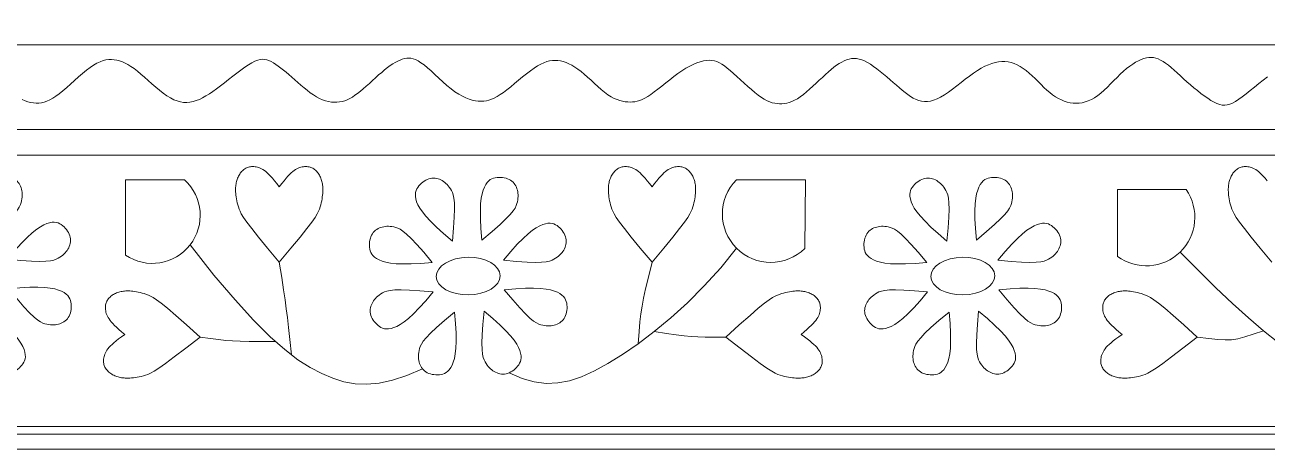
# Model space of a CAD drawing. Header units: inches. Extents: x -813 to 82, y -70 to 268.
# Drawn here: x -65.69 to -42.58, y 115.99 to 123.89 of the extents above; entities that cross this region are included whole.
import ezdxf

# ---------------------------------------------------------------- set-up
doc = ezdxf.new("R2010")
doc.units = ezdxf.units.IN
doc.header["$MEASUREMENT"] = 0
for name, color, linetype, lineweight, true_color in [('Blue', 7, 'Continuous', 0, 0x1081b2), ('Brown', 7, 'Continuous', 0, 0x653e10), ('Golden', 7, 'Continuous', 0, 0xefe861), ('Grey', 7, 'Continuous', 0, 0x58676a), ('Layak Architect', 1, 'Continuous', 5, 0xff0000), ('Mustard', 7, 'Continuous', 0, 0xa79b1b), ('White', 7, 'Continuous', 0, 0xffffff)]:
    doc.layers.add(name, color=color, linetype=linetype, lineweight=lineweight, true_color=true_color)
doc.layers.add('Rugs', color=201, linetype='Continuous')

# ---------------------------------------------------------------- blocks, each defined once
blk = doc.blocks.new('*U77')
at = {"layer": 'Mustard'}
blk.add_lwpolyline([(11.32, -20.49), (4.65, -14.93), (-0.53, -10.37), (-4.43, -6.69), (-7.23, -3.75), (-9.15, -1.41), (-10.37, 0.46), (-11.11, 2), (-11.55, 3.34), (-11.87, 4.59), (-12.1, 5.79), (-12.25, 6.94), (-12.31, 8.04), (-12.3, 9.1), (-12.22, 10.13), (-12.06, 11.12), (-11.84, 12.1), (-11.56, 13.05), (-11.2, 13.98), (-10.78, 14.87), (-10.28, 15.73), (-9.7, 16.53), (-9.04, 17.28), (-8.29, 17.96), (-7.46, 18.56), (-6.53, 19.09), (-5.52, 19.53), (-4.45, 19.89), (-3.33, 20.17), (-2.17, 20.36), (-0.99, 20.47), (0.2, 20.49), (1.38, 20.43), (2.54, 20.27), (3.68, 20), (4.78, 19.58), (5.85, 18.98), (6.87, 18.17), (7.85, 17.12), (8.78, 15.79), (9.65, 14.17), (10.45, 12.2), (11.15, 9.77), (11.72, 6.79), (12.12, 3.14), (12.31, -1.3), (12.27, -6.65), (11.95, -13.01), (11.32, -20.49)], dxfattribs=at)
blk = doc.blocks.new('*U78')
at = {"layer": 'Mustard', "color": 0, "linetype": 'ByBlock', "lineweight": -2, "transparency": 16777216}
for p, rotation in [((6003767008.540522, 3337138647.324628), 315.0000000000001), ((6003766946.314736, 3337138618.737947), 45.00000000000002), ((6003767035.721244, 3337138622.132231), 270), ((6003767037.127202, 3337138585.098843), 225), ((6003766947.720695, 3337138581.704559), 90.00000000000001), ((6003766974.901417, 3337138556.512162), 135), ((6003767011.934805, 3337138557.91812), 180)]:
    blk.add_blockref('*U77', p, dxfattribs=dict(at, rotation=rotation))
blk.add_blockref('*U77', (6003766971.507133, 3337138645.91867), dxfattribs=at)
blk = doc.blocks.new('*U82')
at = {"layer": 'Mustard'}
blk.add_lwpolyline([(11.32, -20.49), (4.65, -14.93), (-0.53, -10.37), (-4.43, -6.69), (-7.23, -3.75), (-9.15, -1.41), (-10.37, 0.46), (-11.11, 2), (-11.55, 3.34), (-11.87, 4.59), (-12.1, 5.79), (-12.25, 6.94), (-12.31, 8.04), (-12.3, 9.1), (-12.22, 10.13), (-12.06, 11.12), (-11.84, 12.1), (-11.56, 13.05), (-11.2, 13.98), (-10.78, 14.87), (-10.28, 15.73), (-9.7, 16.53), (-9.04, 17.28), (-8.29, 17.96), (-7.46, 18.56), (-6.53, 19.09), (-5.52, 19.53), (-4.45, 19.89), (-3.33, 20.17), (-2.17, 20.36), (-0.99, 20.47), (0.2, 20.49), (1.38, 20.43), (2.54, 20.27), (3.68, 20), (4.78, 19.58), (5.85, 18.98), (6.87, 18.17), (7.85, 17.12), (8.78, 15.79), (9.65, 14.17), (10.45, 12.2), (11.15, 9.77), (11.72, 6.79), (12.12, 3.14), (12.31, -1.3), (12.27, -6.65), (11.95, -13.01), (11.32, -20.49)], dxfattribs=at)
blk = doc.blocks.new('*U83')
at = {"layer": 'Mustard', "color": 0, "linetype": 'ByBlock', "lineweight": -2, "transparency": 16777216}
for p, rotation in [((6003767008.540522, 3337138647.324628), 315.0000000000001), ((6003766946.314736, 3337138618.737947), 45.00000000000002), ((6003767035.721244, 3337138622.132231), 270), ((6003767037.127202, 3337138585.098843), 225), ((6003766947.720695, 3337138581.704559), 90.00000000000001), ((6003766974.901417, 3337138556.512162), 135), ((6003767011.934805, 3337138557.91812), 180)]:
    blk.add_blockref('*U82', p, dxfattribs=dict(at, rotation=rotation))
blk.add_blockref('*U82', (6003766971.507133, 3337138645.91867), dxfattribs=at)
blk = doc.blocks.new('*U63')
at = {"layer": 'Mustard'}
blk.add_lwpolyline([(11.32, -20.49), (4.65, -14.93), (-0.53, -10.37), (-4.43, -6.69), (-7.23, -3.75), (-9.15, -1.41), (-10.37, 0.46), (-11.11, 2), (-11.55, 3.34), (-11.87, 4.59), (-12.1, 5.79), (-12.25, 6.94), (-12.31, 8.04), (-12.3, 9.1), (-12.22, 10.13), (-12.06, 11.12), (-11.84, 12.1), (-11.56, 13.05), (-11.2, 13.98), (-10.78, 14.87), (-10.28, 15.73), (-9.7, 16.53), (-9.04, 17.28), (-8.29, 17.96), (-7.46, 18.56), (-6.53, 19.09), (-5.52, 19.53), (-4.45, 19.89), (-3.33, 20.17), (-2.17, 20.36), (-0.99, 20.47), (0.2, 20.49), (1.38, 20.43), (2.54, 20.27), (3.68, 20), (4.78, 19.58), (5.85, 18.98), (6.87, 18.17), (7.85, 17.12), (8.78, 15.79), (9.65, 14.17), (10.45, 12.2), (11.15, 9.77), (11.72, 6.79), (12.12, 3.14), (12.31, -1.3), (12.27, -6.65), (11.95, -13.01), (11.32, -20.49)], dxfattribs=at)
blk = doc.blocks.new('*U64')
at = {"layer": 'Mustard', "color": 0, "linetype": 'ByBlock', "lineweight": -2, "transparency": 16777216}
for p, rotation in [((6003767008.540522, 3337138647.324628), 315.0000000000001), ((6003766946.314736, 3337138618.737947), 45.00000000000002), ((6003767035.721244, 3337138622.132231), 270), ((6003767037.127202, 3337138585.098843), 225), ((6003766947.720695, 3337138581.704559), 90.00000000000001), ((6003766974.901417, 3337138556.512162), 135), ((6003767011.934805, 3337138557.91812), 180)]:
    blk.add_blockref('*U63', p, dxfattribs=dict(at, rotation=rotation))
blk.add_blockref('*U63', (6003766971.507133, 3337138645.91867), dxfattribs=at)
blk = doc.blocks.new('C3')
at = {"layer": 'Blue'}
blk.add_lwpolyline([(1256.67, 3097.46), (1258.84, 3094.69), (1261.1, 3091.87), (1263.39, 3089.05), (1265.63, 3086.26), (1267.76, 3083.58), (1269.71, 3081.04), (1271.41, 3078.69), (1272.81, 3076.58), (1273.89, 3074.65), (1274.66, 3072.88), (1275.13, 3071.2), (1275.31, 3069.58), (1275.21, 3067.95), (1274.83, 3066.28), (1274.17, 3064.51), (1273.26, 3062.6), (1272.11, 3060.58), (1270.76, 3058.45), (1269.23, 3056.25), (1267.55, 3054), (1265.75, 3051.72), (1263.87, 3049.43), (1261.93, 3047.16), (1259.95, 3044.93), (1257.98, 3042.74), (1256.04, 3040.61), (1254.16, 3038.54), (1252.36, 3036.54), (1250.69, 3034.61), (1249.17, 3032.76), (1247.83, 3031), (1246.7, 3029.33), (1245.77, 3027.73), (1245.05, 3026.18), (1244.53, 3024.66), (1244.21, 3023.15), (1244.08, 3021.63), (1244.15, 3020.08), (1244.4, 3018.48), (1244.84, 3016.81), (1245.46, 3015.07), (1246.27, 3013.26), (1247.26, 3011.4), (1248.44, 3009.49), (1249.81, 3007.53), (1251.37, 3005.53), (1253.11, 3003.49), (1255.03, 3001.42), (1257.09, 2999.33), (1259.22, 2997.22), (1261.36, 2995.1), (1263.47, 2992.98), (1265.49, 2990.86), (1267.35, 2988.74), (1269.01, 2986.65), (1270.41, 2984.57), (1271.56, 2982.51), (1272.48, 2980.48), (1273.16, 2978.46), (1273.64, 2976.46), (1273.91, 2974.48), (1273.99, 2972.52), (1273.9, 2970.58), (1273.64, 2968.65), (1273.22, 2966.73), (1272.63, 2964.82), (1271.87, 2962.92), (1270.93, 2961.03), (1269.82, 2959.14), (1268.54, 2957.25), (1267.07, 2955.36), (1265.42, 2953.46), (1263.64, 2951.56), (1261.77, 2949.65), (1259.86, 2947.73), (1257.94, 2945.82), (1256.08, 2943.89), (1254.32, 2941.96), (1252.7, 2940.03), (1251.26, 2938.08), (1250.02, 2936.13), (1248.97, 2934.17), (1248.12, 2932.2), (1247.47, 2930.2), (1247.03, 2928.18), (1246.79, 2926.14), (1246.77, 2924.07), (1246.96, 2921.96), (1247.36, 2919.82), (1247.97, 2917.62), (1248.81, 2915.37), (1249.86, 2913.05), (1251.12, 2910.66), (1252.61, 2908.18), (1254.31, 2905.61), (1256.23, 2902.95), (1258.3, 2900.22), (1260.44, 2897.45), (1262.6, 2894.67), (1264.7, 2891.92), (1266.67, 2889.23), (1268.45, 2886.62), (1269.95, 2884.13), (1271.13, 2881.78), (1272, 2879.57), (1272.56, 2877.47), (1272.83, 2875.46), (1272.84, 2873.54), (1272.61, 2871.68), (1272.14, 2869.86), (1271.47, 2868.08), (1270.6, 2866.3), (1269.55, 2864.52), (1268.35, 2862.74), (1267, 2860.92), (1265.52, 2859.08), (1263.93, 2857.19), (1262.25, 2855.25), (1260.49, 2853.24), (1258.67, 2851.16), (1256.83, 2849.02), (1255, 2846.85), (1253.22, 2844.68), (1251.52, 2842.51), (1249.96, 2840.38), (1248.56, 2838.3), (1247.36, 2836.31), (1246.39, 2834.41), (1245.65, 2832.6), (1245.13, 2830.86), (1244.83, 2829.18), (1244.74, 2827.55), (1244.84, 2825.94), (1245.14, 2824.35), (1245.61, 2822.77), (1246.26, 2821.16), (1247.08, 2819.54), (1248.06, 2817.89), (1249.2, 2816.2), (1250.5, 2814.47), (1251.94, 2812.68), (1253.52, 2810.83), (1255.24, 2808.92), (1257.08, 2806.93), (1259.01, 2804.89), (1260.98, 2802.82), (1262.94, 2800.72), (1264.85, 2798.63), (1266.65, 2796.55), (1268.31, 2794.52), (1269.78, 2792.55), (1271.02, 2790.66), (1272.03, 2788.84), (1272.84, 2787.08), (1273.46, 2785.37), (1273.9, 2783.72), (1274.18, 2782.09), (1274.33, 2780.5), (1274.34, 2778.93), (1274.24, 2777.37), (1274.01, 2775.8), (1273.63, 2774.21), (1273.07, 2772.56), (1272.32, 2770.85), (1271.36, 2769.04), (1270.16, 2767.13), (1268.71, 2765.09), (1266.99, 2762.9), (1265.06, 2760.61), (1262.99, 2758.24), (1260.83, 2755.85), (1258.65, 2753.47), (1256.51, 2751.14), (1254.48, 2748.9), (1252.63, 2746.8), (1251.01, 2744.86), (1249.61, 2743.06), (1248.45, 2741.36), (1247.51, 2739.72), (1246.79, 2738.11), (1246.29, 2736.49), (1246, 2734.83), (1245.92, 2733.08), (1246.04, 2731.22), (1246.37, 2729.25), (1246.91, 2727.17), (1247.66, 2724.98), (1248.62, 2722.7), (1249.79, 2720.32), (1251.18, 2717.85), (1252.78, 2715.3), (1254.6, 2712.68), (1256.57, 2710.01), (1258.63, 2707.33), (1260.73, 2704.67), (1262.8, 2702.08), (1264.78, 2699.57), (1266.6, 2697.2), (1268.22, 2694.98), (1269.56, 2692.95), (1270.66, 2691.09), (1271.52, 2689.35), (1272.18, 2687.72), (1272.66, 2686.15), (1272.97, 2684.62), (1273.14, 2683.1), (1273.2, 2681.54), (1273.16, 2679.94), (1273, 2678.27), (1272.71, 2676.54), (1272.26, 2674.74), (1271.63, 2672.89), (1270.79, 2670.96), (1269.72, 2668.97), (1268.41, 2666.91), (1266.83, 2664.78), (1265.05, 2662.6), (1263.11, 2660.39), (1261.09, 2658.15), (1259.03, 2655.92), (1257.01, 2653.71), (1255.07, 2651.53), (1253.29, 2649.4), (1251.71, 2647.34), (1250.34, 2645.34), (1249.16, 2643.4), (1248.18, 2641.5), (1247.39, 2639.65), (1246.78, 2637.83), (1246.35, 2636.03), (1246.09, 2634.26), (1245.99, 2632.49), (1246.08, 2630.72), (1246.35, 2628.91), (1246.83, 2627.06), (1247.54, 2625.13), (1248.48, 2623.12), (1249.66, 2620.99), (1251.11, 2618.73), (1252.83, 2616.32), (1254.75, 2613.81), (1256.82, 2611.23), (1258.96, 2608.62), (1261.11, 2606.02), (1263.19, 2603.48), (1265.14, 2601.04), (1266.89, 2598.75), (1268.39, 2596.62), (1269.63, 2594.64), (1270.64, 2592.79), (1271.43, 2591.01), (1272.02, 2589.3), (1272.42, 2587.6), (1272.65, 2585.89), (1272.73, 2584.14), (1272.66, 2582.32), (1272.43, 2580.42), (1272.02, 2578.44), (1271.4, 2576.36), (1270.56, 2574.2), (1269.46, 2571.94), (1268.1, 2569.58), (1266.44, 2567.11), (1264.49, 2564.54), (1262.3, 2561.91), (1259.96, 2559.24), (1257.56, 2556.59), (1255.18, 2553.99), (1252.9, 2551.48), (1250.81, 2549.11), (1248.99, 2546.91), (1247.51, 2544.91), (1246.35, 2543.09), (1245.49, 2541.42), (1244.91, 2539.86), (1244.58, 2538.4), (1244.47, 2536.98), (1244.55, 2535.59), (1244.81, 2534.19), (1245.21, 2532.76), (1245.76, 2531.28), (1246.46, 2529.75), (1247.3, 2528.16), (1248.3, 2526.52), (1249.45, 2524.81), (1250.75, 2523.04), (1252.2, 2521.2), (1253.81, 2519.28), (1255.53, 2517.31), (1257.33, 2515.3), (1259.17, 2513.28), (1261.01, 2511.26), (1262.8, 2509.26), (1264.52, 2507.3), (1266.11, 2505.41), (1267.54, 2503.59), (1268.82, 2501.84), (1269.93, 2500.14), (1270.89, 2498.47), (1271.69, 2496.81), (1272.33, 2495.16), (1272.82, 2493.5), (1273.16, 2491.8), (1273.34, 2490.06), (1273.36, 2488.27), (1273.21, 2486.44), (1272.9, 2484.58), (1272.4, 2482.67), (1271.72, 2480.73), (1270.85, 2478.76), (1269.79, 2476.76), (1268.52, 2474.74), (1267.09, 2472.7), (1265.53, 2470.65), (1263.87, 2468.6), (1262.14, 2466.57), (1260.39, 2464.56), (1258.64, 2462.58), (1256.94, 2460.64), (1255.31, 2458.75), (1253.77, 2456.91), (1252.32, 2455.13), (1250.98, 2453.41), (1249.75, 2451.74), (1248.64, 2450.14), (1247.67, 2448.6), (1246.84, 2447.13), (1246.16, 2445.72), (1245.65, 2444.34), (1245.34, 2442.96), (1245.25, 2441.53), (1245.4, 2440.01), (1245.82, 2438.38), (1246.53, 2436.58), (1247.54, 2434.59), (1248.88, 2432.38), (1250.49, 2429.98), (1252.31, 2427.44), (1254.29, 2424.79), (1256.37, 2422.08), (1258.49, 2419.36), (1260.59, 2416.66), (1262.6, 2414.04), (1264.49, 2411.53), (1266.23, 2409.12), (1267.8, 2406.81), (1269.21, 2404.57), (1270.43, 2402.39), (1271.47, 2400.27), (1272.3, 2398.18), (1272.92, 2396.12), (1273.32, 2394.07), (1273.49, 2392.03), (1273.42, 2389.97), (1273.1, 2387.88), (1272.52, 2385.76), (1271.68, 2383.59), (1270.56, 2381.36), (1269.15, 2379.06), (1267.47, 2376.68), (1265.55, 2374.23), (1263.48, 2371.76), (1261.31, 2369.28), (1259.11, 2366.81), (1256.96, 2364.4), (1254.9, 2362.05), (1253.02, 2359.8), (1251.37, 2357.66), (1249.94, 2355.63), (1248.73, 2353.69), (1247.73, 2351.82), (1246.92, 2350), (1246.3, 2348.23), (1245.85, 2346.47), (1245.56, 2344.71), (1245.43, 2342.94), (1245.47, 2341.14), (1245.71, 2339.3), (1246.16, 2337.4), (1246.85, 2335.43), (1247.81, 2333.36), (1249.04, 2331.2), (1250.57, 2328.91), (1252.42, 2326.5), (1254.5, 2323.99), (1256.76, 2321.42), (1259.1, 2318.82), (1261.45, 2316.23), (1263.74, 2313.69), (1265.88, 2311.22), (1267.8, 2308.87), (1269.43, 2306.67), (1270.77, 2304.59), (1271.85, 2302.62), (1272.68, 2300.75), (1273.29, 2298.93), (1273.68, 2297.17), (1273.88, 2295.42), (1273.9, 2293.69), (1273.77, 2291.93), (1273.46, 2290.15), (1272.99, 2288.34), (1272.32, 2286.49), (1271.47, 2284.6)], dxfattribs=at)
at = {"layer": 'Brown'}
for points in [[(1449.13, 3206.29), (1452.19, 3191.06), (1454.06, 3177.86), (1454.77, 3166.33), (1454.35, 3156.14), (1452.84, 3146.94), (1450.26, 3138.39), (1446.66, 3130.16), (1442.06, 3121.89), (1436.5, 3113.31), (1429.98, 3104.32), (1422.51, 3094.91), (1414.1, 3085.04), (1404.75, 3074.69), (1394.47, 3063.82), (1383.26, 3052.42), (1371.14, 3040.45)], [(1426.69, 3051.67), (1427.65, 3059.16), (1428.29, 3065.03), (1428.55, 3069.81), (1428.38, 3073.99), (1427.75, 3078.08), (1426.59, 3082.6), (1424.86, 3088.04), (1422.51, 3094.91)], [(1449.99, 2602.5), (1453.63, 2610.88), (1455.93, 2618.85), (1456.93, 2626.56), (1456.67, 2634.17), (1455.21, 2641.86), (1452.56, 2649.79), (1448.79, 2658.11), (1443.93, 2667), (1438.02, 2676.55), (1431.08, 2686.68), (1423.12, 2697.23), (1414.17, 2708.04), (1404.23, 2718.97), (1393.32, 2729.86), (1381.46, 2740.55), (1368.67, 2750.9)], [(1426.69, 2743.86), (1426.69, 2736.4), (1426.64, 2730.5), (1426.5, 2725.61), (1426.25, 2721.19), (1425.82, 2716.68), (1425.19, 2711.55), (1424.3, 2705.25), (1423.12, 2697.23)], [(1377.75, 2695.73), (1387.5, 2693.36), (1395.12, 2691.56), (1401.23, 2690.21), (1406.46, 2689.22), (1411.44, 2688.48), (1416.78, 2687.88), (1423.12, 2687.32), (1431.08, 2686.68)], [(1447.4, 2545.86), (1451.78, 2535.64), (1454.87, 2526.3), (1456.75, 2517.7), (1457.48, 2509.66), (1457.14, 2502.04), (1455.82, 2494.68), (1453.57, 2487.43), (1450.48, 2480.13), (1446.54, 2472.61), (1441.47, 2464.65), (1434.9, 2456), (1426.44, 2446.44), (1415.75, 2435.71), (1402.45, 2423.58), (1386.16, 2409.82), (1366.53, 2394.18)], [(1377.75, 2452.43), (1387.89, 2454.02), (1395.88, 2455.26), (1402.42, 2456.23), (1408.22, 2457.02), (1413.99, 2457.74), (1420.43, 2458.47), (1428.26, 2459.3), (1438.18, 2460.33)], [(1426.69, 2400.74), (1427.64, 2407.45), (1428.36, 2412.84), (1428.87, 2417.49), (1429.21, 2421.97), (1429.42, 2426.84), (1429.53, 2432.69), (1429.57, 2440.07), (1429.57, 2449.57)]]:
    blk.add_lwpolyline(points, dxfattribs=at)
at = {"layer": 'Golden'}
blk.add_lwpolyline([(-1499.88, 4500.08), (-1499.88, 0), (1499.88, 0), (1499.88, 4500.08), (-1499.88, 4500.08)], dxfattribs=at)
at = {"layer": 'Grey'}
blk.add_lwpolyline([(1373.98, 2999.57), (1330.35, 2999.57), (1330.35, 3044.37)], dxfattribs=at)
for points in [[(1326.45, 2694.07), (1324.6, 2692.59), (1323.01, 2691.26), (1321.63, 2690.05), (1320.46, 2688.94), (1319.47, 2687.92), (1318.63, 2686.95), (1317.92, 2686.02), (1317.31, 2685.1), (1316.8, 2684.19), (1316.38, 2683.3), (1316.04, 2682.43), (1315.78, 2681.58), (1315.58, 2680.74), (1315.45, 2679.94), (1315.37, 2679.16), (1315.33, 2678.4), (1315.35, 2677.68), (1315.41, 2676.98), (1315.52, 2676.3), (1315.67, 2675.65), (1315.87, 2675.02), (1316.12, 2674.41), (1316.42, 2673.82), (1316.77, 2673.25), (1317.16, 2672.7), (1317.59, 2672.17), (1318.07, 2671.66), (1318.58, 2671.18), (1319.13, 2670.72), (1319.71, 2670.29), (1320.31, 2669.89), (1320.95, 2669.51), (1321.6, 2669.16), (1322.28, 2668.84), (1322.98, 2668.55), (1323.69, 2668.29), (1324.42, 2668.06), (1325.16, 2667.85), (1325.91, 2667.68), (1326.67, 2667.53), (1327.45, 2667.4), (1328.25, 2667.31), (1329.08, 2667.25), (1329.95, 2667.23), (1330.87, 2667.23), (1331.85, 2667.27), (1332.88, 2667.35), (1333.99, 2667.46), (1335.16, 2667.61), (1336.39, 2667.8), (1337.67, 2668.05), (1338.98, 2668.34), (1340.33, 2668.68), (1341.7, 2669.08), (1343.09, 2669.54), (1344.53, 2670.1), (1346.25, 2670.96), (1348.53, 2672.36), (1351.63, 2674.53), (1355.83, 2677.72), (1361.4, 2682.15), (1368.62, 2688.08), (1377.75, 2695.73), (1368.62, 2703.37), (1361.4, 2709.3), (1355.83, 2713.74), (1351.63, 2716.92), (1348.53, 2719.09), (1346.25, 2720.49), (1344.53, 2721.35), (1343.09, 2721.91), (1341.7, 2722.37), (1340.33, 2722.77), (1338.98, 2723.11), (1337.67, 2723.41), (1336.39, 2723.65), (1335.16, 2723.84), (1333.99, 2723.99), (1332.88, 2724.1), (1331.85, 2724.18), (1330.87, 2724.22), (1329.95, 2724.23), (1329.08, 2724.2), (1328.25, 2724.14), (1327.45, 2724.05), (1326.67, 2723.93), (1325.91, 2723.78), (1325.16, 2723.6), (1324.42, 2723.39), (1323.69, 2723.16), (1322.98, 2722.9), (1322.28, 2722.61), (1321.6, 2722.29), (1320.95, 2721.94), (1320.31, 2721.56), (1319.71, 2721.16), (1319.13, 2720.73), (1318.58, 2720.27), (1318.07, 2719.79), (1317.59, 2719.28), (1317.16, 2718.75), (1316.77, 2718.2), (1316.42, 2717.63), (1316.12, 2717.04), (1315.87, 2716.43), (1315.67, 2715.8), (1315.52, 2715.15), (1315.41, 2714.47), (1315.35, 2713.77), (1315.33, 2713.05), (1315.37, 2712.29), (1315.45, 2711.51), (1315.58, 2710.71), (1315.78, 2709.87), (1316.04, 2709.02), (1316.38, 2708.15), (1316.8, 2707.26), (1317.31, 2706.35), (1317.92, 2705.44), (1318.63, 2704.5), (1319.47, 2703.53), (1320.46, 2702.51), (1321.63, 2701.4), (1323.01, 2700.19), (1324.6, 2698.86), (1326.45, 2697.38), (1328.57, 2695.73)], [(1326.45, 2450.77), (1324.6, 2449.29), (1323.01, 2447.96), (1321.63, 2446.75), (1320.46, 2445.64), (1319.47, 2444.62), (1318.63, 2443.65), (1317.92, 2442.72), (1317.31, 2441.8), (1316.8, 2440.89), (1316.38, 2440), (1316.04, 2439.13), (1315.78, 2438.28), (1315.58, 2437.45), (1315.45, 2436.64), (1315.37, 2435.86), (1315.33, 2435.1), (1315.35, 2434.38), (1315.41, 2433.68), (1315.52, 2433), (1315.67, 2432.35), (1315.87, 2431.72), (1316.12, 2431.11), (1316.42, 2430.52), (1316.77, 2429.95), (1317.16, 2429.4), (1317.59, 2428.87), (1318.07, 2428.36), (1318.58, 2427.88), (1319.13, 2427.42), (1319.71, 2426.99), (1320.31, 2426.59), (1320.95, 2426.21), (1321.6, 2425.86), (1322.28, 2425.55), (1322.98, 2425.26), (1323.69, 2424.99), (1324.42, 2424.76), (1325.16, 2424.55), (1325.91, 2424.38), (1326.67, 2424.23), (1327.45, 2424.11), (1328.25, 2424.01), (1329.08, 2423.95), (1329.95, 2423.93), (1330.87, 2423.93), (1331.85, 2423.97), (1332.88, 2424.05), (1333.99, 2424.16), (1335.16, 2424.31), (1336.39, 2424.51), (1337.67, 2424.75), (1338.98, 2425.04), (1340.33, 2425.38), (1341.7, 2425.78), (1343.09, 2426.24), (1344.53, 2426.8), (1346.25, 2427.66), (1348.53, 2429.06), (1351.63, 2431.23), (1355.83, 2434.42), (1361.4, 2438.85), (1368.62, 2444.78), (1377.75, 2452.43), (1368.62, 2460.08), (1361.4, 2466), (1355.83, 2470.44), (1351.63, 2473.62), (1348.53, 2475.8), (1346.25, 2477.19), (1344.53, 2478.05), (1343.09, 2478.61), (1341.7, 2479.07), (1340.33, 2479.47), (1338.98, 2479.82), (1337.67, 2480.11), (1336.39, 2480.35), (1335.16, 2480.54), (1333.99, 2480.69), (1332.88, 2480.81), (1331.85, 2480.88), (1330.87, 2480.92), (1329.95, 2480.93), (1329.08, 2480.9), (1328.25, 2480.84), (1327.45, 2480.75), (1326.67, 2480.63), (1325.91, 2480.48), (1325.16, 2480.3), (1324.42, 2480.09), (1323.69, 2479.86), (1322.98, 2479.6), (1322.28, 2479.31), (1321.6, 2478.99), (1320.95, 2478.64), (1320.31, 2478.27), (1319.71, 2477.86), (1319.13, 2477.43), (1318.58, 2476.97), (1318.07, 2476.49), (1317.59, 2475.98), (1317.16, 2475.45), (1316.77, 2474.9), (1316.42, 2474.33), (1316.12, 2473.74), (1315.87, 2473.13), (1315.67, 2472.5), (1315.52, 2471.85), (1315.41, 2471.18), (1315.35, 2470.47), (1315.33, 2469.75), (1315.37, 2468.99), (1315.45, 2468.21), (1315.58, 2467.41), (1315.78, 2466.58), (1316.04, 2465.72), (1316.38, 2464.85), (1316.8, 2463.96), (1317.31, 2463.06), (1317.92, 2462.14), (1318.63, 2461.2), (1319.47, 2460.23), (1320.46, 2459.21), (1321.63, 2458.1), (1323.01, 2456.9), (1324.6, 2455.56), (1326.45, 2454.08), (1328.57, 2452.43)]]:
    blk.add_lwpolyline(points, close=True, dxfattribs=at)
blk.add_arc((1348.44, 3018.34), 31.7, 323.69786, 124.7796, dxfattribs=at)
at = {"layer": 'Layak Architect'}
for points in [[(-1490.01, 4485.9), (1490.01, 4485.9), (1490.01, 14.18), (-1490.01, 14.18)], [(1423.21, 2795.07), (1421.67, 2796.86), (1420.28, 2798.4), (1419.02, 2799.73), (1417.88, 2800.86), (1416.82, 2801.82), (1415.82, 2802.63), (1414.86, 2803.31), (1413.92, 2803.88), (1413, 2804.36), (1412.09, 2804.74), (1411.21, 2805.05), (1410.35, 2805.28), (1409.51, 2805.45), (1408.7, 2805.55), (1407.92, 2805.61), (1407.16, 2805.61), (1406.44, 2805.57), (1405.74, 2805.49), (1405.07, 2805.36), (1404.42, 2805.18), (1403.8, 2804.96), (1403.2, 2804.69), (1402.62, 2804.37), (1402.06, 2804), (1401.52, 2803.59), (1401.01, 2803.13), (1400.52, 2802.64), (1400.06, 2802.11), (1399.62, 2801.55), (1399.21, 2800.96), (1398.83, 2800.33), (1398.47, 2799.69), (1398.15, 2799.02), (1397.86, 2798.33), (1397.59, 2797.62), (1397.35, 2796.9), (1397.15, 2796.16), (1396.97, 2795.42), (1396.82, 2794.66), (1396.69, 2793.89), (1396.6, 2793.11), (1396.54, 2792.31), (1396.51, 2791.48), (1396.51, 2790.61), (1396.55, 2789.69), (1396.62, 2788.72), (1396.73, 2787.68), (1396.89, 2786.58), (1397.08, 2785.41), (1397.32, 2784.19), (1397.6, 2782.93), (1397.94, 2781.62), (1398.33, 2780.29), (1398.78, 2778.93), (1399.29, 2777.56), (1399.9, 2776.14), (1400.82, 2774.45), (1402.3, 2772.22), (1404.58, 2769.2), (1407.91, 2765.12), (1412.55, 2759.71), (1418.72, 2752.71), (1426.69, 2743.86), (1434.01, 2753.25), (1439.68, 2760.67), (1443.91, 2766.4), (1446.95, 2770.71), (1449.01, 2773.89), (1450.32, 2776.21), (1451.12, 2777.96), (1451.63, 2779.43), (1452.04, 2780.83), (1452.39, 2782.21), (1452.69, 2783.57), (1452.93, 2784.9), (1453.12, 2786.18), (1453.28, 2787.41), (1453.39, 2788.59), (1453.46, 2789.7), (1453.5, 2790.74), (1453.5, 2791.72), (1453.47, 2792.64), (1453.41, 2793.51), (1453.33, 2794.33), (1453.21, 2795.13), (1453.06, 2795.9), (1452.88, 2796.66), (1452.68, 2797.4), (1452.44, 2798.13), (1452.18, 2798.85), (1451.9, 2799.56), (1451.58, 2800.24), (1451.24, 2800.91), (1450.87, 2801.55), (1450.47, 2802.17), (1450.05, 2802.77), (1449.59, 2803.33), (1449.12, 2803.86), (1448.62, 2804.35), (1448.09, 2804.81), (1447.55, 2805.23), (1446.99, 2805.6), (1446.4, 2805.92), (1445.8, 2806.2), (1445.19, 2806.43), (1444.55, 2806.61), (1443.89, 2806.74), (1443.21, 2806.82), (1442.51, 2806.86), (1441.78, 2806.85), (1441.03, 2806.79), (1440.25, 2806.68), (1439.45, 2806.51), (1438.63, 2806.29), (1437.79, 2806), (1436.93, 2805.63), (1436.05, 2805.18), (1435.16, 2804.63), (1434.27, 2804), (1433.36, 2803.25), (1432.42, 2802.37), (1431.43, 2801.34), (1430.37, 2800.14), (1429.21, 2798.72), (1427.94, 2797.08), (1426.52, 2795.18), (1424.94, 2793.01)]]:
    blk.add_lwpolyline(points, close=True, dxfattribs=at)
for points in [[(0, 4430.9), (1485.01, 4430.9), (1485.01, 2250.04)], [(0, 4256.73), (1307.83, 4256.73), (1307.83, 2250.04)], [(0, 4240.04), (1291.09, 4240.04), (1291.09, 2250.04)], [(0, 4184.48), (1235.92, 4184.48), (1235.92, 2250.04)], [(1373.25, 2352.11), (1324.08, 2352.11), (1324.08, 2390.58)]]:
    blk.add_lwpolyline(points, dxfattribs=at)
blk.add_arc((1347.24, 2369.53), 31.3, 326.1931, 137.72049, dxfattribs=at)
at = {"layer": 'Mustard', "extrusion": (0, 0, -1)}
for centre in [(1386.87, 2898.56), (1386.87, 2575.78)]:
    blk.add_ellipse(centre, major_axis=(0.26, -20.88), ratio=0.589821, dxfattribs=at)
at = {"layer": 'White'}
for points in [[(1324.6, 3097.26), (1323.01, 3095.93), (1321.63, 3094.72), (1320.46, 3093.62), (1319.47, 3092.59), (1318.63, 3091.62), (1317.92, 3090.69), (1317.31, 3089.77), (1316.8, 3088.87), (1316.38, 3087.98), (1316.04, 3087.1), (1315.78, 3086.25), (1315.58, 3085.42), (1315.45, 3084.61), (1315.37, 3083.83), (1315.33, 3083.08), (1315.35, 3082.35), (1315.41, 3081.65), (1315.52, 3080.98), (1315.67, 3080.32), (1315.87, 3079.69), (1316.12, 3079.08), (1316.42, 3078.49), (1316.77, 3077.92), (1317.16, 3077.37), (1317.59, 3076.84), (1318.07, 3076.34), (1318.58, 3075.85), (1319.13, 3075.4), (1319.71, 3074.96), (1320.31, 3074.56), (1320.95, 3074.19), (1321.6, 3073.84), (1322.28, 3073.52), (1322.98, 3073.23), (1323.69, 3072.97), (1324.42, 3072.73), (1325.16, 3072.53), (1325.91, 3072.35), (1326.67, 3072.2), (1327.45, 3072.08), (1328.25, 3071.99), (1329.08, 3071.93), (1329.95, 3071.9), (1330.87, 3071.91), (1331.85, 3071.95), (1332.88, 3072.02), (1333.99, 3072.13), (1335.16, 3072.28), (1336.39, 3072.48), (1337.67, 3072.72), (1338.98, 3073.01), (1340.33, 3073.35), (1341.7, 3073.75), (1343.09, 3074.21), (1344.53, 3074.77), (1346.25, 3075.63), (1348.53, 3077.03), (1351.63, 3079.2), (1355.83, 3082.39), (1361.4, 3086.83), (1368.62, 3092.75), (1377.75, 3100.4)], [(1368.79, 2795.48), (1324.08, 2796.03), (1324.08, 2750.83)]]:
    blk.add_lwpolyline(points, dxfattribs=at)
for points in [[(1423.21, 3000.46), (1421.67, 2998.67), (1420.28, 2997.12), (1419.02, 2995.79), (1417.88, 2994.66), (1416.82, 2993.71), (1415.82, 2992.9), (1414.86, 2992.22), (1413.92, 2991.65), (1413, 2991.17), (1412.09, 2990.78), (1411.21, 2990.47), (1410.35, 2990.24), (1409.51, 2990.08), (1408.7, 2989.97), (1407.92, 2989.92), (1407.16, 2989.91), (1406.44, 2989.95), (1405.74, 2990.04), (1405.07, 2990.17), (1404.42, 2990.34), (1403.8, 2990.57), (1403.2, 2990.84), (1402.62, 2991.16), (1402.06, 2991.53), (1401.52, 2991.94), (1401.01, 2992.39), (1400.52, 2992.88), (1400.06, 2993.41), (1399.62, 2993.98), (1399.21, 2994.57), (1398.83, 2995.19), (1398.47, 2995.84), (1398.15, 2996.51), (1397.86, 2997.19), (1397.59, 2997.9), (1397.35, 2998.62), (1397.15, 2999.36), (1396.97, 3000.11), (1396.82, 3000.87), (1396.69, 3001.63), (1396.6, 3002.41), (1396.54, 3003.21), (1396.51, 3004.05), (1396.51, 3004.92), (1396.55, 3005.84), (1396.62, 3006.81), (1396.73, 3007.84), (1396.89, 3008.95), (1397.08, 3010.11), (1397.32, 3011.33), (1397.6, 3012.6), (1397.94, 3013.9), (1398.33, 3015.24), (1398.78, 3016.59), (1399.29, 3017.96), (1399.9, 3019.38), (1400.82, 3021.08), (1402.3, 3023.3), (1404.58, 3026.32), (1407.91, 3030.41), (1412.55, 3035.82), (1418.72, 3042.82), (1426.69, 3051.67), (1434.01, 3042.27), (1439.68, 3034.85), (1443.91, 3029.13), (1446.95, 3024.82), (1449.01, 3021.64), (1450.32, 3019.31), (1451.12, 3017.56), (1451.63, 3016.1), (1452.04, 3014.7), (1452.39, 3013.31), (1452.69, 3011.95), (1452.93, 3010.63), (1453.12, 3009.35), (1453.28, 3008.11), (1453.39, 3006.94), (1453.46, 3005.82), (1453.5, 3004.78), (1453.5, 3003.81), (1453.47, 3002.89), (1453.41, 3002.02), (1453.33, 3001.19), (1453.21, 3000.4), (1453.06, 2999.62), (1452.88, 2998.87), (1452.68, 2998.13), (1452.44, 2997.39), (1452.18, 2996.67), (1451.9, 2995.97), (1451.58, 2995.28), (1451.24, 2994.62), (1450.87, 2993.97), (1450.47, 2993.35), (1450.05, 2992.76), (1449.59, 2992.2), (1449.12, 2991.67), (1448.62, 2991.17), (1448.09, 2990.72), (1447.55, 2990.3), (1446.99, 2989.93), (1446.4, 2989.6), (1445.8, 2989.32), (1445.19, 2989.1), (1444.55, 2988.92), (1443.89, 2988.78), (1443.21, 2988.7), (1442.51, 2988.67), (1441.78, 2988.68), (1441.03, 2988.74), (1440.25, 2988.85), (1439.45, 2989.01), (1438.63, 2989.24), (1437.79, 2989.53), (1436.93, 2989.9), (1436.05, 2990.35), (1435.16, 2990.89), (1434.27, 2991.53), (1433.36, 2992.28), (1432.42, 2993.15), (1431.43, 2994.18), (1430.37, 2995.39), (1429.21, 2996.8), (1427.94, 2998.45), (1426.52, 3000.34), (1424.94, 3002.52)], [(1423.21, 2349.53), (1421.67, 2347.73), (1420.28, 2346.19), (1419.02, 2344.86), (1417.88, 2343.73), (1416.82, 2342.77), (1415.82, 2341.96), (1414.86, 2341.29), (1413.92, 2340.71), (1413, 2340.23), (1412.09, 2339.85), (1411.21, 2339.54), (1410.35, 2339.31), (1409.51, 2339.14), (1408.7, 2339.04), (1407.92, 2338.98), (1407.16, 2338.98), (1406.44, 2339.02), (1405.74, 2339.1), (1405.07, 2339.23), (1404.42, 2339.41), (1403.8, 2339.63), (1403.2, 2339.91), (1402.62, 2340.22), (1402.06, 2340.59), (1401.52, 2341), (1401.01, 2341.46), (1400.52, 2341.95), (1400.06, 2342.48), (1399.62, 2343.04), (1399.21, 2343.63), (1398.83, 2344.26), (1398.47, 2344.9), (1398.15, 2345.57), (1397.86, 2346.26), (1397.59, 2346.97), (1397.35, 2347.69), (1397.15, 2348.43), (1396.97, 2349.17), (1396.82, 2349.93), (1396.69, 2350.7), (1396.6, 2351.48), (1396.54, 2352.28), (1396.51, 2353.11), (1396.51, 2353.98), (1396.55, 2354.9), (1396.62, 2355.87), (1396.73, 2356.91), (1396.89, 2358.01), (1397.08, 2359.18), (1397.32, 2360.4), (1397.6, 2361.66), (1397.94, 2362.97), (1398.33, 2364.3), (1398.78, 2365.66), (1399.29, 2367.03), (1399.9, 2368.45), (1400.82, 2370.14), (1402.3, 2372.37), (1404.58, 2375.39), (1407.91, 2379.47), (1412.55, 2384.88), (1418.72, 2391.88), (1426.69, 2400.74), (1434.01, 2391.34), (1439.68, 2383.92), (1443.91, 2378.19), (1446.95, 2373.88), (1449.01, 2370.7), (1450.32, 2368.38), (1451.12, 2366.63), (1451.63, 2365.16), (1452.04, 2363.76), (1452.39, 2362.38), (1452.69, 2361.02), (1452.93, 2359.69), (1453.12, 2358.41), (1453.28, 2357.18), (1453.39, 2356), (1453.46, 2354.89), (1453.5, 2353.85), (1453.5, 2352.87), (1453.47, 2351.95), (1453.41, 2351.09), (1453.33, 2350.26), (1453.21, 2349.46), (1453.06, 2348.69), (1452.88, 2347.93), (1452.68, 2347.19), (1452.44, 2346.46), (1452.18, 2345.74), (1451.9, 2345.03), (1451.58, 2344.35), (1451.24, 2343.68), (1450.87, 2343.04), (1450.47, 2342.42), (1450.05, 2341.82), (1449.59, 2341.26), (1449.12, 2340.73), (1448.62, 2340.24), (1448.09, 2339.78), (1447.55, 2339.36), (1446.99, 2338.99), (1446.4, 2338.67), (1445.8, 2338.39), (1445.19, 2338.16), (1444.55, 2337.98), (1443.89, 2337.85), (1443.21, 2337.77), (1442.51, 2337.73), (1441.78, 2337.74), (1441.03, 2337.8), (1440.25, 2337.91), (1439.45, 2338.08), (1438.63, 2338.3), (1437.79, 2338.59), (1436.93, 2338.96), (1436.05, 2339.41), (1435.16, 2339.96), (1434.27, 2340.59), (1433.36, 2341.34), (1432.42, 2342.22), (1431.43, 2343.25), (1430.37, 2344.45), (1429.21, 2345.87), (1427.94, 2347.51), (1426.52, 2349.41), (1424.94, 2351.58)]]:
    blk.add_lwpolyline(points, close=True, dxfattribs=at)
blk.add_arc((1346.34, 2773.25), 31.59, 225.21005, 44.72154, dxfattribs=at)
at = {"layer": 'Mustard', "xscale": -1}
for name, p in [('*U78', (6003768378.59, -3337135703.36)), ('*U83', (6003768378.59, -3337136026.14))]:
    blk.add_blockref(name, p, dxfattribs=at)
at = {"layer": 'Mustard', "xscale": -1, "rotation": 180}
blk.add_blockref('*U64', (-6003765605.5, 3337140854.09), dxfattribs=at)

msp = doc.modelspace()

# ---------------------------------------------------------------- block references
at = {"layer": 'Rugs', "xscale": 0.0285, "yscale": 0.0285, "zscale": 0.0285, "rotation": 270}
msp.add_blockref('C3', (-130.84923, 158.73611), dxfattribs=at)

doc.saveas('drawing.dxf')
